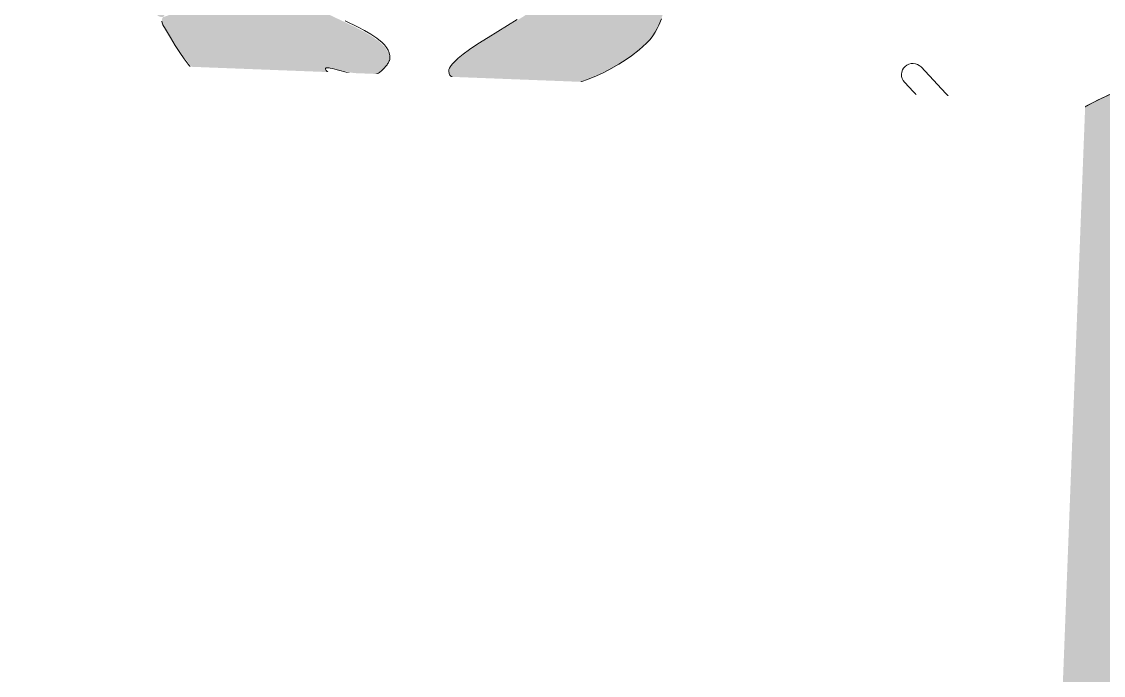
# Model space of a CAD drawing. Header units: millimetres. Extents: x 77031 to 80127, y -3300 to -507.
# Drawn here: x 79166 to 79743, y -1554 to -1205 of the extents above; entities that cross this region are included whole.
import ezdxf

# ---------------------------------------------------------------- set-up
doc = ezdxf.new("R2010")
doc.units = ezdxf.units.MM
doc.header["$MEASUREMENT"] = 0
for name, color, linetype, lineweight in [('FURN-FREE', 1, 'Continuous', 0), ('PRES-FILL', 7, 'Continuous', 0), ('PRES-PEOP', 42, 'Continuous', 0)]:
    doc.layers.add(name, color=color, linetype=linetype, lineweight=lineweight)

# ---------------------------------------------------------------- blocks, each defined once
blk = doc.blocks.new('ANT_3')
at = {"color": 0, "linetype": 'ByBlock', "lineweight": -2}
for p, q in [((-190.0079999999971, -176.971000000005), (-240.1240000000014, -227.2659999999887)), ((-180.8860000000013, -184.8450000000012), (-231.6219999999923, -235.7579999999871)), ((-240.1019999999944, -235.7509999999893), (-240.123999999995, -235.7599999999948))]:
    blk.add_line(p, q, dxfattribs=at)
for centre, radius, start, end in [((-235.8759852194637, -231.4913881488319), 6.000000000000006, 135.1867472222222, 225.1567888888889), ((-235.869163090804, -231.5142489644932), 6.000000000000012, 224.9720888888888, 315.070525)]:
    blk.add_arc(centre, radius, start, end, dxfattribs=at)
at = {"color": 0, "linetype": 'ByBlock', "lineweight": -2, "extrusion": (0, 0, -0.9999999999999998)}
blk.add_ellipse((5.602729983103927, -66.64335468206264), major_axis=(-249.9564442699204, 4.666472751250932), ratio=0.7200000000000009, start_param=4.7115489922008, end_param=6.283185307179586, dxfattribs=at)
at = {"color": 0, "linetype": 'ByBlock', "lineweight": -2, "extrusion": (0, 0, -1)}
blk.add_ellipse((6.022656809938326, -66.65119433996733), major_axis=(-253.4356479310827, 4.731426504006889), ratio=0.7101157289572861, start_param=3.141592653589793, end_param=4.71322896856858, dxfattribs=at)
blk = doc.blocks.new('*U14')
h = blk.add_hatch(color=7)
edge = h.paths.add_edge_path()
edge.add_arc((-189.5230698579689, 3.894953851112177), 436.8134136936625, 323.9445916666667, 358.8295111111111)
edge.add_line((247.1991972945689, -5.028036447504974), (248.1122242495767, -5.046691238017274))
edge.add_arc((-201.1721346928534, -2.019808004080232), 449.2945550665203, 359.6139972222223, 394.4989166666667)
edge.add_ellipse((178.4381762329576, 231.5083815634346), major_axis=(-9.330090363337064, 20.94804797271573), ratio=0.9239178866150757, start_angle=1.272221872585407e-14, end_angle=89.06783611111112)
edge.add_line((158.93467380316, 223.23008066803), (158.9509580197919, 223.2407149623891))
edge.add_arc((-738.9849474954826, -123.8838094883718), 962.6963830246395, 18.352088268259195, 21.135530555555476, ccw=False)
edge.add_line((174.7483423471567, 179.2264030120659), (174.8475005683285, 179.2592964940341))
edge.add_line((174.8475005683285, 179.2592964940341), (174.7632560480852, 179.1814415873653))
edge.add_arc((-738.9849474954826, -123.8838094883718), 962.6963830246395, 12.01740000000001, 18.349268978559394, ccw=False)
edge.add_line((202.6133815909998, 76.55798393367763), (202.6133855943481, 76.55796512745133))
edge.add_ellipse((185.3627297544008, 78.62026789308015), major_axis=(-11.42001704835106, 18.85645010637373), ratio=0.7101413615132938, start_angle=130.3415222222222, end_angle=240.9620472222222, ccw=False)
edge.add_line((182.5489720905607, 60.23238496080103), (182.7609163116576, 60.28017894514073))
edge.add_ellipse((-70.28633080802683, 3.221263885979852), major_axis=(259.9547020407176, -4.853131661300894), ratio=0.9615384615384598, start_angle=14.30533888888888, end_angle=36.56680948074337)
edge.add_line((141.279692255368, 148.2373896328079), (141.2795005683292, 148.2372964940357))
edge.add_line((141.2795005683292, 148.2372964940357), (141.2796552746877, 148.2374394665355))
edge.add_ellipse((-70.28633080802683, 3.221263885979852), major_axis=(259.9547020407176, -4.853131661300894), ratio=0.9615384615384598, start_angle=36.56682350138795, end_angle=90)
edge.add_line((-65.61985805675795, 253.1777081559005), (-65.619381362485, 253.1770107808366))
edge.add_ellipse((-70.28585411373933, 3.220566510930894), major_axis=(-4.666472751250974, -249.9564442699204), ratio=0.7200000000000008, start_angle=180, end_angle=270.0477989558357)
edge.add_line((-250.2583243620651, 6.371899793580134), (-250.2582958129518, 6.373381804276296))
edge.add_line((-250.2582958129351, 6.373381804269684), (-250.25835027844, 6.370465271514604))
edge.add_line((-250.2583502784466, 6.37046527152294), (-250.2583243620631, 6.371899793579871))
edge.add_ellipse((-70.29369377164403, 2.800639684096495), major_axis=(-4.731426504006929, -253.4356479310827), ratio=0.710115728957286, start_angle=269.9522072734702, end_angle=360)
edge.add_line((-75.02512027564808, -250.6350082469935), (-75.02560038452793, -250.6345009173294))
edge.add_ellipse((-70.3591276332736, -0.6780566474087664), major_axis=(259.9547020407176, -4.853131661300894), ratio=0.9615384615384598, start_angle=270, end_angle=346.0807666666667)
edge.add_line((180.8396707460925, -65.51667338453626), (182.3148174292146, -65.89743086454087))
edge.add_ellipse((185.5519017692131, -84.89032965885531), major_axis=(-12.11588146826803, -18.41705503726557), ratio=0.7751110379519798, start_angle=119.0379527777778, end_angle=230.2780611111111, ccw=False)
edge.add_line((203.9136546580557, -84.16156648721949), (203.9136485167401, -84.16158838125898))
edge.add_arc((-731.623036994366, 178.2582157786596), 971.6445047199425, 335.21311689757607, 344.3310916666667, ccw=False)
edge.add_line((150.5072419831995, -229.098157024541), (150.5065005683282, -229.1007035059724))
edge.add_line((150.5065005683282, -229.1007035059724), (150.5061343833804, -229.1005555235784))
edge.add_line((150.5061343833804, -229.1005555235784), (150.5055005683244, -229.0987035059663))
edge.add_line((150.5055005683244, -229.0987035059663), (150.5383184758102, -228.9914209544966))
edge.add_ellipse((169.6711985432776, -238.0897897518828), major_axis=(19.0190367966044, -9.336634261293678), ratio=0.7660621444968634, start_angle=180.9321638888889, end_angle=270)
edge.add_line((162.5187564786756, -252.6595538665454), (163.6179454810626, -253.1991566765671))
at = {"color": 0}
blk.add_rational_spline([(163.6179454810626, -253.1991566765728), (244.3956380618474, -142.2440036543073), (247.1991972945689, -5.028036447502245), (247.6557107720728, -5.037363842761124), (248.1122242495767, -5.046691238017274), (249.0632559276419, 136.1162228151945), (169.1080861778319, 252.4564290876929), (150.0661567962525, 243.9753090432876), (158.9346738031454, 223.2300806680271), (158.9428159114759, 223.2353978152096), (158.9509580197919, 223.2407149623891), (167.3843117159267, 201.4254568799493), (174.7483423471567, 179.2264030120639), (174.7979214577499, 179.2428497530505), (174.8475005683285, 179.2592964940341), (174.8053783081996, 179.2203690406993), (174.7632560480852, 179.1814415873653), (191.5264878288435, 128.6399398121935), (202.6133815909998, 76.55798393368082), (202.6133835926885, 76.55797453056425), (202.6133855943481, 76.55796512745133), (207.6479790385201, 47.05271919769257), (182.5489720905462, 60.23238496079853), (182.6549442011165, 60.25628195297145), (182.7609163116576, 60.28017894514073), (171.0129643532564, 108.1699772470051), (141.279692255368, 148.2373896328065), (141.2795964118413, 148.2373430634216), (141.2795005683292, 148.2372964940357), (141.2795779215085, 148.2373679802856), (141.2796552746877, 148.2374394665355), (65.21804999950109, 250.7350764623723), (-65.6198580567725, 253.1777081559001), (-65.6196197096142, 253.1773594683684), (-65.619381362485, 253.1770107808366), (-245.7382225845358, 256.5396752922823), (-250.2583243620466, 6.371899793580042), (-250.2583100890479, 6.3726407989584), (-250.2582958129351, 6.373381804276505), (-250.2583230456949, 6.371923537892371), (-250.25835027844, 6.370465271514604), (-250.2583373217058, 6.371182532578359), (-250.2583243620466, 6.371899793580042), (-255.1439419148519, -247.2723441011517), (-75.02512027564808, -250.635008246986), (-75.02536033008073, -250.6347545821616), (-75.02560038452793, -250.6345009173294), (128.3684962364641, -254.4316945140763), (180.8396707460925, -65.51667338452694), (181.5772440876608, -65.7070521245389), (182.3148174292146, -65.89743086454087), (209.2685806552181, -53.96520079176298), (203.9136546580557, -84.16156648721972), (203.9136515873979, -84.16157743423923), (203.9136485167401, -84.16158838125898), (182.9888989877945, -158.7591245014287), (150.507241983214, -229.0981570245408), (150.5068712757784, -229.0994302652562), (150.5065005683282, -229.1007035059724), (150.5063174758543, -229.1006295147758), (150.5061343833804, -229.1005555235784), (150.5058174758451, -229.0996295147729), (150.5055005683244, -229.0987035059663), (150.5219095220673, -229.0450622302319), (150.5383184758102, -228.9914209544966), (143.8066565910849, -243.4735979856264), (162.5187564786902, -252.659553866554), (163.0683509798691, -252.9293552715565), (163.6179454810626, -253.1991566765728)], [1, 0.954018458761833, 1, 1, 1, 0.954018458761833, 1, 0.7128353987122346, 1, 1, 1, 0.9997050096312174, 1, 1, 1, 1, 1, 0.9984737766805626, 1, 1, 1, 0.5691322564512941, 1, 1, 1, 0.9811892478442809, 1, 1, 1, 1, 1, 0.8932412642455915, 1, 1, 1, 0.7068117680607829, 1, 0.9999999999957255, 1, 1, 1, 0.999999999995883, 1, 0.7068118065158087, 1, 1, 1, 0.7875766260787885, 1, 1, 1, 0.5646781698281227, 1, 1, 1, 0.9968360298930732, 1, 1, 1, 1, 1, 1, 1, 1, 1, 0.7128353987122346, 1, 1, 1], degree=2, knots=[0, 0, 0, 0.03448275862068965, 0.03448275862068965, 0.06896551724137931, 0.06896551724137931, 0.1034482758620689, 0.1034482758620689, 0.1379310344827586, 0.1379310344827586, 0.1724137931034482, 0.1724137931034482, 0.2068965517241378, 0.2068965517241378, 0.2241379310344826, 0.2241379310344826, 0.2413793103448275, 0.2413793103448275, 0.2758620689655172, 0.2758620689655172, 0.3103448275862069, 0.3103448275862069, 0.3448275862068964, 0.3448275862068964, 0.3793103448275861, 0.3793103448275861, 0.4137931034482755, 0.4137931034482755, 0.4310344827586206, 0.4310344827586206, 0.4482758620689654, 0.4482758620689654, 0.4827586206896549, 0.4827586206896549, 0.5172413793103448, 0.5172413793103448, 0.5517241379310345, 0.5517241379310345, 0.5862068965517239, 0.5862068965517239, 0.6206896551724138, 0.6206896551724138, 0.6551724137931033, 0.6551724137931033, 0.6896551724137929, 0.6896551724137929, 0.7241379310344825, 0.7241379310344825, 0.7586206896551724, 0.7586206896551724, 0.7931034482758622, 0.7931034482758622, 0.8275862068965517, 0.8275862068965517, 0.8620689655172412, 0.8620689655172412, 0.8965517241379309, 0.8965517241379309, 0.9051724137931034, 0.9051724137931034, 0.9137931034482757, 0.9137931034482757, 0.9224137931034483, 0.9224137931034483, 0.9310344827586206, 0.9310344827586206, 0.9655172413793103, 0.9655172413793103, 1, 1, 1], dxfattribs=at)
at = {"color": 0, "linetype": 'Continuous', "lineweight": 0, "rotation": 270}
blk.add_blockref('ANT_3', (-3.642499431676697, 8.823296494034594), dxfattribs=at)
blk = doc.blocks.new('SERIES 7_3')
at = {"color": 0, "linetype": 'Continuous', "lineweight": 0, "rotation": 89.99999999999997}
blk.add_blockref('*U14', (-5.046691238017047, -248.1122242496058), dxfattribs=at)
blk = doc.blocks.new('*U29')
at = {"layer": 'PRES-FILL', "linetype": 'ByBlock', "lineweight": -2, "extrusion": (0, 0, -1)}
h = blk.add_hatch(color=0, dxfattribs=at)
edge = h.paths.add_edge_path(flags=16)
edge.add_spline(control_points=[(87.07831214767793, -291.0744552105753), (88.89239608468051, -288.4548494400879), (89.38684500837553, -283.2889002702723), (89.49025166836509, -277.4036297992789)], knot_values=[0, 0, 0, 0, 1, 1, 1, 1], degree=3, periodic=0)
edge.add_spline(control_points=[(89.49025166836509, -277.4036297992789), (94.07544578356465, -264.2978469137524), (102.2647964179341, -248.1244687475482), (94.97166972404375, -247.5728208029177), (87.95137615261046, -247.0418098000227), (89.72454525634384, -264.0690811901659), (89.49025166836509, -277.4036297992789)], knot_values=[0, 0, 0, 0, 0.5095306753181346, 0.5095306753181346, 0.5095306753181346, 1, 1, 1, 1], degree=3, periodic=0)
edge.add_spline(control_points=[(89.49025166836509, -277.4036297992789), (87.52906642854941, -283.0092524418142), (86.22724547801045, -288.0536722698598), (87.07831214767793, -291.0744552105753)], knot_values=[0, 0, 0, 0, 1, 1, 1, 1], degree=3, periodic=0)
edge.add_spline(control_points=[(87.07831214767793, -291.0744552105753), (85.9599922293637, -292.6893514408366), (84.34017201390816, -293.3365619410106), (82.00130538466328, -292.5880610099557), (63.59383381524094, -286.6971694839449), (44.85866232329863, -280.6748171648796), (26.44999149457726, -274.1039725799928), (3.977330236448324, -266.0825154139457), (-18.35495155215176, -258.1142490278435), (-40.76494914465002, -249.809805402183), (-62.09082103252877, -241.907104827158), (-84.02545566087065, -234.3002088238209), (-102.0363383753793, -220.28688754615), (-117.448824006904, -208.2952424799005), (-129.9151441368813, -193.2241611071368), (-142.6432244094176, -178.5923170648239), (-163.0005941388154, -155.1900558743801), (-182.8546414146404, -131.3060623629208), (-203.2343677893878, -107.9247166533823), (-213.1979345754662, -96.49367016922042), (-224.2374659781999, -86.03110257819208), (-234.3364193446905, -74.70105654420331), (-246.7178919629805, -60.8102453242609), (-254.7748833752048, -44.37492258177372), (-259.7027346674222, -25.00474835188652), (-268.8092894337969, 10.790883861162), (-269.3557246566706, 46.90065336135012), (-252.6851600430164, 77.86553913385433), (-241.2536237630775, 99.09914599225885), (-227.3397290833236, 117.7993371364209), (-211.9662182720858, 135.6688070436066), (-198.2174307193054, 151.6497725143781), (-184.446872889821, 167.5986870604975), (-170.5998475073648, 183.4938566907585), (-153.8705150601745, 202.6976618187982), (-137.0851828110535, 221.9010084819747), (-119.8497930294543, 240.5959913312545), (-106.8232585273363, 254.7256885524912), (-88.38601897299668, 262.3861756959013), (-71.07116077232058, 271.4910562303485), (-49.31172820175561, 282.9330808634113), (-28.25311481853714, 292.6512301066032), (-3.265834411591641, 297.327335357113), (21.50146026009315, 301.9622726039524), (44.73838342506497, 298.5593976669406), (68.35236469293159, 290.7234910957341), (91.13489496558032, 283.1634876956814), (111.8712580557331, 273.757788462317), (130.4584782136371, 259.7759117501846), (157.4580053185855, 239.466039910214), (182.7918153615174, 217.513669257547), (207.6003872518631, 194.9019255929015), (226.2076064090652, 177.9423975816608), (243.9963418850166, 159.9594654293833), (260.346588723587, 140.744312717994), (265.3696622714488, 134.8410914237393), (270.0630620164593, 127.4894450132924), (269.828143666542, 119.5425549639112), (269.0001458406405, 91.53279035793093), (265.0361819725149, 65.12352676320734), (263.1618364924143, 37.95410509096837), (261.1843437510543, 9.28952072669199), (260.2340487209367, -19.5611151615376), (257.9202655614936, -48.2518908441707), (257.6397211215517, -51.73062547016161), (254.9934591089768, -54.59069810861547), (254.1837163049422, -58.03427320503397), (253.3515663618091, -61.57313863996387), (253.2291796872742, -65.17489315882995), (253.4760670081814, -68.77246832677338), (254.4084206014304, -82.3584723508975), (267.5626279749195, -92.20125338994694), (268.1809031531448, -106.6588880038689), (268.981759190312, -125.38596030396), (262.4752963331921, -142.6908594273409), (255.5529541847354, -157.7631315541803), (248.2408484707121, -173.6840503381827), (230.6169023986149, -188.9544215020142), (215.0945164613877, -195.9084356161911), (194.6235048089511, -205.079429336969), (227.5421476998163, -119.8030906882923), (210.4050449188071, -122.7259414140281), (200.648964470085, -124.3899080240299), (194.8665631468029, -152.8433226549823), (181.9270150395314, -153.2528445356365), (179.847843233576, -153.3186479424257), (175.6591534204708, -153.3011556875572), (175.591642320047, -151.0476115536221), (174.6981617055499, -121.2229162775184), (175.9042505497418, -84.15658467014146), (191.9475750214042, -63.78702212475037), (196.1806730425742, -58.41242815857549), (202.3631110609931, -54.47162794198812), (209.6942834992224, -51.72211669212265)], knot_values=[0, 0, 0, 0, 0.004098381531734696, 0.004098381531734696, 0.004098381531734696, 0.03635368013720219, 0.03635368013720219, 0.03635368013720219, 0.07572982011414187, 0.07572982011414187, 0.07572982011414187, 0.1132010653974124, 0.1132010653974124, 0.1132010653974124, 0.14526640270913, 0.14526640270913, 0.14526640270913, 0.1965519000639748, 0.1965519000639748, 0.1965519000639748, 0.2216251747810174, 0.2216251747810174, 0.2216251747810174, 0.25236539637566, 0.25236539637566, 0.25236539637566, 0.3091726121130702, 0.3091726121130702, 0.3091726121130702, 0.3481271264153437, 0.3481271264153437, 0.3481271264153437, 0.3829647993414165, 0.3829647993414165, 0.3829647993414165, 0.4250540564899624, 0.4250540564899624, 0.4250540564899624, 0.4568651827461615, 0.4568651827461615, 0.4568651827461615, 0.4968419500255261, 0.4968419500255261, 0.4968419500255261, 0.5364667654958765, 0.5364667654958765, 0.5364667654958765, 0.5746963866582342, 0.5746963866582342, 0.5746963866582342, 0.630228181300859, 0.630228181300859, 0.630228181300859, 0.6718787961638446, 0.6718787961638446, 0.6718787961638446, 0.6846745725113127, 0.6846745725113127, 0.6846745725113127, 0.7297748169105458, 0.7297748169105458, 0.7297748169105458, 0.7773569765908894, 0.7773569765908894, 0.7773569765908894, 0.78312627708974, 0.78312627708974, 0.78312627708974, 0.7890552252170661, 0.7890552252170661, 0.7890552252170661, 0.8114455046014806, 0.8114455046014806, 0.8114455046014806, 0.8404477855449914, 0.8404477855449914, 0.8404477855449914, 0.8710830444871903, 0.8710830444871903, 0.8710830444871903, 0.9114849997865957, 0.9114849997865957, 0.9114849997865957, 0.9344856628054873, 0.9344856628054873, 0.9344856628054873, 0.9381814897131244, 0.9381814897131244, 0.9381814897131244, 0.9870941822375215, 0.9870941822375215, 0.9870941822375215, 1, 1, 1, 1], degree=3, periodic=0)
edge.add_line((209.6942834992224, -51.72211669212265), (193.955431392118, -0.0241649686722667))
edge.add_spline(control_points=[(193.955431392118, -0.0241649686722667), (187.0334699935411, 22.71264097995299), (179.5682325627786, 45.27655141682772), (171.5461613383668, 67.66414764719957), (163.0286974002956, 91.43426115250622), (139.5974247023114, 107.5570674202099), (118.7270846086176, 121.8980210750306), (107.4085535302511, 129.6754951798575), (96.13803730567452, 136.5337036815545), (80.50538087005407, 136.8893178527505), (68.37265735134861, 137.1653149897174), (58.48686090826959, 133.788806689874), (50.14550819517171, 127.2132180820699)], knot_values=[0, 0, 0, 0, 0.3242048070790112, 0.3242048070790112, 0.3242048070790112, 0.6684304659642469, 0.6684304659642469, 0.6684304659642469, 0.8551130404015013, 0.8551130404015013, 0.8551130404015013, 1, 1, 1, 1], degree=3, periodic=0)
edge.add_line((50.14550819517171, 127.2132180820699), (43.44551937063807, 121.9315363570786))
edge.add_spline(control_points=[(43.44551937063807, 121.9315363570786), (52.97537610727159, 111.9743174005635), (61.70828375140991, 101.2227619635159), (66.2196739088613, 86.38209284511686), (72.00109886937571, 67.36351722245308), (70.56204819517734, 51.92159684379294), (65.78859446714341, 32.36011425749166), (60.91834914836363, 12.40198238467565), (52.41068678938609, -3.899051624990534), (40.46282677567797, -16.59624482721847), (29.76929379776266, -27.96044344348047), (15.70692158864404, -35.86571801295941), (-4.085994196801039, -37.78828460553632), (-21.39602580967767, -39.46967853732349), (-32.80868237360119, -32.61645050876541), (-46.0311576361928, -27.68787525540392), (-56.11757800572377, -23.92824017642852), (-63.95629683329753, -4.318340353151143), (-73.36998533716542, -9.364488506835187), (-78.17783261310979, -11.94170461557951), (-80.01234252598806, -18.3945593916651), (-82.95708621913946, -23.17112827466917), (-90.37560748164833, -35.20446003901452), (-104.8919222977493, -43.48754374749842), (-103.9488796295409, -59.94721314539493), (-102.6316696438007, -82.93752061139821), (-81.87161202239804, -92.77921701141167), (-71.79374211273534, -109.589686243191), (-62.7509441045695, -124.6735957450219), (-56.88481326242618, -143.0784906290646), (-45.7438668603354, -155.8284881344516), (-27.61782189122459, -176.5724195560542), (8.65840409615339, -176.6467294013128), (33.86351756972726, -189.2710082729027), (57.29500610366085, -201.0069461387684), (80.00715993151971, -218.5647198101797), (102.9092625649355, -230.2106602261701), (126.4267073182637, -242.1695080541322), (170.3451343521301, -203.4649171256387), (183.9370973615951, -215.0859390001424), (185.4372476237404, -216.3685557200151), (186.1864357418453, -221.3471233283854), (185.6590915353445, -224.0190201072328), (183.9894642690488, -232.4785265553073), (161.5987339165004, -243.6861511579336), (165.3047475051208, -244.3993410344556), (170.2820739891904, -245.3571839500655), (189.8162513641728, -233.9521160573568), (202.0941385273254, -232.4393783164996), (206.9790718614167, -231.83751393071), (219.1576623974543, -228.4554485970584), (217.4211306994839, -233.8441241849869), (214.2524660100025, -243.6768880085438), (208.3265807279313, -250.7895085956625), (201.6973211800068, -257.1143157225524), (184.837018313694, -273.2002998294192), (168.616999719794, -289.941646781539), (141.3669247969447, -295.3527005506985), (121.8067194644464, -299.2367751116544), (104.2733657352655, -296.6543974041706), (90.11643816897413, -293.8974959615152), (88.45242821296415, -293.5734488526068), (87.50048847749713, -292.572931299932), (87.07831214767793, -291.0744552105753)], knot_values=[0, 0, 0, 0, 0.0445675321191511, 0.0445675321191511, 0.0445675321191511, 0.1016815997639398, 0.1016815997639398, 0.1016815997639398, 0.1599537725823565, 0.1599537725823565, 0.1599537725823565, 0.2121083342373425, 0.2121083342373425, 0.2121083342373425, 0.2577204674264914, 0.2577204674264914, 0.2577204674264914, 0.2925144935189276, 0.2925144935189276, 0.2925144935189276, 0.3102848248294786, 0.3102848248294786, 0.3102848248294786, 0.3550525854241348, 0.3550525854241348, 0.3550525854241348, 0.4175826737119677, 0.4175826737119677, 0.4175826737119677, 0.4736904586800346, 0.4736904586800346, 0.4736904586800346, 0.5649764407445235, 0.5649764407445235, 0.5649764407445235, 0.6498388415546573, 0.6498388415546573, 0.6498388415546573, 0.7369813565731338, 0.7369813565731338, 0.7369813565731338, 0.746599309966639, 0.746599309966639, 0.746599309966639, 0.7770507628045908, 0.7770507628045908, 0.7770507628045908, 0.817948298408715, 0.817948298408715, 0.817948298408715, 0.8342199689575515, 0.8342199689575515, 0.8342199689575515, 0.8639110295738617, 0.8639110295738617, 0.8639110295738617, 0.9394247835290591, 0.9394247835290591, 0.9394247835290591, 0.9936288375354178, 0.9936288375354178, 0.9936288375354178, 1, 1, 1, 1], degree=3, periodic=0)
at = {"layer": 'PRES-PEOP', "color": 0, "linetype": 'ByBlock', "lineweight": -2, "extrusion": (0, 0, -1), "flags": 128}
for points in [[(213.1544849982165, -150.2181931265804), (210.0135855484914, -168.0627799309077), (208.9828477239425, -174.5024995274071), (208.2849861545765, -179.7772204200664), (207.8920975768851, -184.0068743098673), (207.756245596509, -187.3387569597689), (207.8241810082982, -189.9221876527008), (208.045146252116, -191.8954323385697), (208.3745484835454, -193.3799189539932), (208.7752466071688, -194.4786320466592), (209.2175299227019, -195.276767820651), (209.6784404648279, -195.8434914413592), (210.6604740917319, -196.5227073410642), (211.5517639727041, -196.7563405117398), (212.3118993295502, -196.7681871449968), (213.606338407546, -196.5110178212926), (215.0945164613877, -195.9084356161911), (218.1124680530338, -194.3473205116898), (220.9391570097578, -192.7466503289688), (226.1935090299739, -189.4134038328557), (230.6946177602804, -186.1730731017524), (234.5193165485616, -183.1163469262829), (237.7520735826038, -180.2898777998853), (240.4756469935091, -177.7123297939615), (242.7663104933017, -175.3849989833689), (246.5368848455983, -171.1706637941534), (249.1394357131066, -167.9092774780729), (250.9497106802664, -165.4164672886327), (253.4152188671069, -161.6168260023551), (255.5529541847354, -157.7631315541803), (258.2642637491081, -152.125904606728), (260.4725329399371, -146.991663789835), (262.2456466446311, -142.3532838342435), (263.652876319662, -138.1886643913022), (264.7587471018269, -134.4672446033364), (265.6202716949629, -131.1543101806674), (266.8641265107726, -125.235818464811), (267.5544449356748, -120.7016417150735), (267.9232810713584, -117.2505557307741), (268.2185621057142, -111.9975722867603), (268.1809031531448, -106.6588880038689), (267.9306281997342, -103.9731229401077), (267.4598670843843, -101.5492990342391), (266.8383030710174, -99.3498671954585), (266.1196876156682, -97.34391208424495), (265.3450841330778, -95.505915189402), (263.6890029354181, -92.14943566999136)], [(88.31388097525632, -293.0418331150431), (89.11765267394367, -293.5723303560735), (90.11643816897413, -293.8974959615152), (92.7460827203322, -294.4196169175848), (97.97717238971381, -295.4272416016684), (102.8411583238631, -296.2719785942318), (107.287541416692, -296.9261079477292), (111.3043548518617, -297.3953714646414), (114.9026176450716, -297.7015778538698), (118.1062954332592, -297.87251925694), (123.8144635983917, -297.9106039646722), (128.1611801523031, -297.6834306691017), (131.4472534560628, -297.3480795926371), (136.4019344328917, -296.5482727131821), (138.8845736176299, -296.0027437039462), (141.3669247969447, -295.3527005506985), (146.1350837655482, -293.8794860413327), (150.4302975349638, -292.3387418909697), (154.3128393136358, -290.7625709075801), (157.8338183232263, -289.1761872207062), (164.150704757245, -285.9407439589413), (169.4039768715957, -282.8582190958332), (173.8167326164694, -279.9917185730446), (181.1918626696643, -274.6541356940725), (186.490509160998, -270.4340874863046), (194.1785114594095, -263.8578336046921), (201.6973211800068, -257.1143157225524), (204.2489999787358, -254.7317430385083), (206.4786596168196, -252.5007724171664), (208.3829294851821, -250.4442796536678), (209.9837201164482, -248.5699840660527), (211.3144056072197, -246.8760483868027), (212.4118256533548, -245.3548385033573), (213.311894251121, -243.9954299836172), (214.0474006300137, -242.7852616982491), (215.2024669457023, -240.6235946703819), (215.9452392491803, -238.9679534937168), (216.4254271537066, -237.7081399556628), (217.0110336816942, -235.7912497537764), (217.4211306994839, -233.8441241849869), (217.4614139463083, -233.4035744262728), (217.4364529531522, -233.0192659749518), (217.3551339947298, -232.6851863916818), (217.2253799267637, -232.3959220556717), (217.0542465061881, -232.1466006189876), (216.8480094448896, -231.9328388794675), (216.6122430698888, -231.7506955682038), (216.3518913815715, -231.596628594154), (216.0713322277588, -231.4674563309309), (215.4542709804082, -231.270093009698), (214.7962086984553, -231.1436781127413), (214.1178812033177, -231.0718639848055), (213.4350247291586, -231.0416150175515), (212.7594014337446, -231.0425740896462), (211.418752166348, -231.1103529467073), (210.1894586404815, -231.2273983350533), (207.9843381760729, -231.5210555510494), (206.348634851136, -231.7798890931736), (205.1674276997946, -231.975773072787), (204.3220766413942, -232.1152596614847), (203.1415864930896, -232.2999428492403), (202.5992635960065, -232.3764269008607), (202.0941385273254, -232.4393783164996), (199.6956188769909, -232.8296895779858), (197.3114185545564, -233.4020671336257), (194.9830425732071, -234.0914020335622), (192.7396941791376, -234.8482179617422), (188.4443062253849, -236.479690881104), (184.6746901468869, -238.0414408351498), (181.4384160876507, -239.4325750051576), (178.7016009472063, -240.616298008681), (176.4112843342373, -241.5913178955379), (174.5084358538588, -242.3744608192865), (172.9351440265018, -242.9903762769318), (171.6382587917979, -243.4656725904424), (170.5709280074079, -243.8257757668907), (168.8707617874679, -244.3127734482914), (167.7497896173663, -244.542822557989), (167.0036810205784, -244.6305636266043), (166.0484400118876, -244.6127896255857), (165.3047475051208, -244.3993410344556), (165.0793539982187, -244.2259291176815), (164.998405056489, -244.0156534816488), (165.0412655377586, -243.7735183723562), (165.1896336147838, -243.5040210066436), (165.4273006892836, -243.2111993143917), (165.7399348434119, -242.8986752882629), (166.1148855842985, -242.5696943420335), (166.5410078475397, -242.2271610419266), (167.5256494550558, -241.4995459238708), (168.6147549443485, -240.7447832870457), (169.7569537193194, -239.9773998951423), (170.913870674558, -239.2087505483942), (173.2422813813682, -237.6497992297227), (175.3698011554661, -236.1728231154775), (177.2331094742622, -234.8050135932863), (178.8197415419345, -233.5577646586244), (180.1443346062224, -232.4327496400947), (181.2343411389738, -231.4258820895775), (182.12170374782, -230.5298735096876), (182.8382326887222, -229.7358634453121), (183.9345835159838, -228.3276369476662), (184.60517153611, -227.2591140209042), (185.0115525391448, -226.4526072805311), (185.4490904360282, -225.2373757804889), (185.5840164308102, -224.6283464854569), (185.6590915353445, -224.0190201072328), (185.6903369634965, -223.4482105662391), (185.7033865502162, -222.8862586891337), (185.7012435472352, -222.3408452664808), (185.6594011706038, -221.2857226872584), (185.5819212951392, -220.3473585662359), (185.4825038277995, -219.5311689687951), (185.3710793109276, -218.8317683847708), (185.2547258739287, -218.238486686656), (185.1383790674081, -217.7386277841797), (185.0253781944339, -217.3193153622196), (184.9178844521011, -216.9684689295536), (184.7103019023198, -216.3961691005825), (184.5382550392605, -216.0066662093159), (184.3999617625523, -215.7396330751435), (184.1775593058846, -215.3835347199056), (183.9370973615951, -215.0859390001424), (182.6606396095085, -213.9775879256485), (181.2520633521126, -213.1867183778668), (179.7346883895952, -212.6691475958796), (178.129142979029, -212.3857131428158), (176.4536397574338, -212.3017529403078), (174.7242247859685, -212.3866365324939), (171.0990831341187, -212.9711350075522), (167.40507442526, -213.9570956435782), (163.7158816602387, -215.2005775188009), (160.0862663195367, -216.592612412067), (152.9235502221927, -219.6188903943548)]]:
    blk.add_lwpolyline(points, dxfattribs=at)
blk = doc.blocks.new('ANT_13')
at = {"color": 0, "linetype": 'ByBlock', "lineweight": -2}
for p, q in [((-190.0079999999971, -176.971000000005), (-240.1240000000014, -227.2659999999887)), ((-180.8860000000013, -184.8450000000012), (-231.6219999999923, -235.7579999999871)), ((-240.1019999999944, -235.7509999999893), (-240.123999999995, -235.7599999999948))]:
    blk.add_line(p, q, dxfattribs=at)
for centre, radius, start, end in [((-235.8759852194637, -231.4913881488319), 6.000000000000006, 135.1867472222222, 225.1567888888889), ((-235.869163090804, -231.5142489644932), 6.000000000000012, 224.9720888888888, 315.070525)]:
    blk.add_arc(centre, radius, start, end, dxfattribs=at)
at = {"color": 0, "linetype": 'ByBlock', "lineweight": -2, "extrusion": (0, 0, -0.9999999999999998)}
blk.add_ellipse((5.602729983103927, -66.64335468206264), major_axis=(-249.9564442699204, 4.666472751250932), ratio=0.7200000000000009, start_param=4.7115489922008, end_param=6.283185307179586, dxfattribs=at)
at = {"color": 0, "linetype": 'ByBlock', "lineweight": -2, "extrusion": (0, 0, -1)}
blk.add_ellipse((6.022656809938326, -66.65119433996733), major_axis=(-253.4356479310827, 4.731426504006889), ratio=0.7101157289572861, start_param=3.141592653589793, end_param=4.71322896856858, dxfattribs=at)
blk = doc.blocks.new('*U48')
h = blk.add_hatch(color=7)
edge = h.paths.add_edge_path()
edge.add_arc((-189.5230698579689, 3.894953851112177), 436.8134136936625, 323.9445916666667, 358.8295111111111)
edge.add_line((247.1991972945689, -5.028036447504974), (248.1122242495767, -5.046691238017274))
edge.add_arc((-201.1721346928534, -2.019808004080232), 449.2945550665203, 359.6139972222223, 394.4989166666667)
edge.add_ellipse((178.4381762329576, 231.5083815634346), major_axis=(-9.330090363337064, 20.94804797271573), ratio=0.9239178866150757, start_angle=1.272221872585407e-14, end_angle=89.06783611111112)
edge.add_line((158.93467380316, 223.23008066803), (158.9509580197919, 223.2407149623891))
edge.add_arc((-738.9849474954826, -123.8838094883718), 962.6963830246395, 18.352088268259195, 21.135530555555476, ccw=False)
edge.add_line((174.7483423471567, 179.2264030120659), (174.8475005683285, 179.2592964940341))
edge.add_line((174.8475005683285, 179.2592964940341), (174.7632560480852, 179.1814415873653))
edge.add_arc((-738.9849474954826, -123.8838094883718), 962.6963830246395, 12.01740000000001, 18.349268978559394, ccw=False)
edge.add_line((202.6133815909998, 76.55798393367763), (202.6133855943481, 76.55796512745133))
edge.add_ellipse((185.3627297544008, 78.62026789308015), major_axis=(-11.42001704835106, 18.85645010637373), ratio=0.7101413615132938, start_angle=130.3415222222222, end_angle=240.9620472222222, ccw=False)
edge.add_line((182.5489720905607, 60.23238496080103), (182.7609163116576, 60.28017894514073))
edge.add_ellipse((-70.28633080802683, 3.221263885979852), major_axis=(259.9547020407176, -4.853131661300894), ratio=0.9615384615384598, start_angle=14.30533888888888, end_angle=36.56680948074337)
edge.add_line((141.279692255368, 148.2373896328079), (141.2795005683292, 148.2372964940357))
edge.add_line((141.2795005683292, 148.2372964940357), (141.2796552746877, 148.2374394665355))
edge.add_ellipse((-70.28633080802683, 3.221263885979852), major_axis=(259.9547020407176, -4.853131661300894), ratio=0.9615384615384598, start_angle=36.56682350138795, end_angle=90)
edge.add_line((-65.61985805675795, 253.1777081559005), (-65.619381362485, 253.1770107808366))
edge.add_ellipse((-70.28585411373933, 3.220566510930894), major_axis=(-4.666472751250974, -249.9564442699204), ratio=0.7200000000000008, start_angle=180, end_angle=270.0477989558357)
edge.add_line((-250.2583243620651, 6.371899793580134), (-250.2582958129518, 6.373381804276296))
edge.add_line((-250.2582958129351, 6.373381804269684), (-250.25835027844, 6.370465271514604))
edge.add_line((-250.2583502784466, 6.37046527152294), (-250.2583243620631, 6.371899793579871))
edge.add_ellipse((-70.29369377164403, 2.800639684096495), major_axis=(-4.731426504006929, -253.4356479310827), ratio=0.710115728957286, start_angle=269.9522072734702, end_angle=360)
edge.add_line((-75.02512027564808, -250.6350082469935), (-75.02560038452793, -250.6345009173294))
edge.add_ellipse((-70.3591276332736, -0.6780566474087664), major_axis=(259.9547020407176, -4.853131661300894), ratio=0.9615384615384598, start_angle=270, end_angle=346.0807666666667)
edge.add_line((180.8396707460925, -65.51667338453626), (182.3148174292146, -65.89743086454087))
edge.add_ellipse((185.5519017692131, -84.89032965885531), major_axis=(-12.11588146826803, -18.41705503726557), ratio=0.7751110379519798, start_angle=119.0379527777778, end_angle=230.2780611111111, ccw=False)
edge.add_line((203.9136546580557, -84.16156648721949), (203.9136485167401, -84.16158838125898))
edge.add_arc((-731.623036994366, 178.2582157786596), 971.6445047199425, 335.21311689757607, 344.3310916666667, ccw=False)
edge.add_line((150.5072419831995, -229.098157024541), (150.5065005683282, -229.1007035059724))
edge.add_line((150.5065005683282, -229.1007035059724), (150.5061343833804, -229.1005555235784))
edge.add_line((150.5061343833804, -229.1005555235784), (150.5055005683244, -229.0987035059663))
edge.add_line((150.5055005683244, -229.0987035059663), (150.5383184758102, -228.9914209544966))
edge.add_ellipse((169.6711985432776, -238.0897897518828), major_axis=(19.0190367966044, -9.336634261293678), ratio=0.7660621444968634, start_angle=180.9321638888889, end_angle=270)
edge.add_line((162.5187564786756, -252.6595538665454), (163.6179454810626, -253.1991566765671))
at = {"color": 0}
blk.add_rational_spline([(163.6179454810626, -253.1991566765728), (244.3956380618474, -142.2440036543073), (247.1991972945689, -5.028036447502245), (247.6557107720728, -5.037363842761124), (248.1122242495767, -5.046691238017274), (249.0632559276419, 136.1162228151945), (169.1080861778319, 252.4564290876929), (150.0661567962525, 243.9753090432876), (158.9346738031454, 223.2300806680271), (158.9428159114759, 223.2353978152096), (158.9509580197919, 223.2407149623891), (167.3843117159267, 201.4254568799493), (174.7483423471567, 179.2264030120639), (174.7979214577499, 179.2428497530505), (174.8475005683285, 179.2592964940341), (174.8053783081996, 179.2203690406993), (174.7632560480852, 179.1814415873653), (191.5264878288435, 128.6399398121935), (202.6133815909998, 76.55798393368082), (202.6133835926885, 76.55797453056425), (202.6133855943481, 76.55796512745133), (207.6479790385201, 47.05271919769257), (182.5489720905462, 60.23238496079853), (182.6549442011165, 60.25628195297145), (182.7609163116576, 60.28017894514073), (171.0129643532564, 108.1699772470051), (141.279692255368, 148.2373896328065), (141.2795964118413, 148.2373430634216), (141.2795005683292, 148.2372964940357), (141.2795779215085, 148.2373679802856), (141.2796552746877, 148.2374394665355), (65.21804999950109, 250.7350764623723), (-65.6198580567725, 253.1777081559001), (-65.6196197096142, 253.1773594683684), (-65.619381362485, 253.1770107808366), (-245.7382225845358, 256.5396752922823), (-250.2583243620466, 6.371899793580042), (-250.2583100890479, 6.3726407989584), (-250.2582958129351, 6.373381804276505), (-250.2583230456949, 6.371923537892371), (-250.25835027844, 6.370465271514604), (-250.2583373217058, 6.371182532578359), (-250.2583243620466, 6.371899793580042), (-255.1439419148519, -247.2723441011517), (-75.02512027564808, -250.635008246986), (-75.02536033008073, -250.6347545821616), (-75.02560038452793, -250.6345009173294), (128.3684962364641, -254.4316945140763), (180.8396707460925, -65.51667338452694), (181.5772440876608, -65.7070521245389), (182.3148174292146, -65.89743086454087), (209.2685806552181, -53.96520079176298), (203.9136546580557, -84.16156648721972), (203.9136515873979, -84.16157743423923), (203.9136485167401, -84.16158838125898), (182.9888989877945, -158.7591245014287), (150.507241983214, -229.0981570245408), (150.5068712757784, -229.0994302652562), (150.5065005683282, -229.1007035059724), (150.5063174758543, -229.1006295147758), (150.5061343833804, -229.1005555235784), (150.5058174758451, -229.0996295147729), (150.5055005683244, -229.0987035059663), (150.5219095220673, -229.0450622302319), (150.5383184758102, -228.9914209544966), (143.8066565910849, -243.4735979856264), (162.5187564786902, -252.659553866554), (163.0683509798691, -252.9293552715565), (163.6179454810626, -253.1991566765728)], [1, 0.954018458761833, 1, 1, 1, 0.954018458761833, 1, 0.7128353987122346, 1, 1, 1, 0.9997050096312174, 1, 1, 1, 1, 1, 0.9984737766805626, 1, 1, 1, 0.5691322564512941, 1, 1, 1, 0.9811892478442809, 1, 1, 1, 1, 1, 0.8932412642455915, 1, 1, 1, 0.7068117680607829, 1, 0.9999999999957255, 1, 1, 1, 0.999999999995883, 1, 0.7068118065158087, 1, 1, 1, 0.7875766260787885, 1, 1, 1, 0.5646781698281227, 1, 1, 1, 0.9968360298930732, 1, 1, 1, 1, 1, 1, 1, 1, 1, 0.7128353987122346, 1, 1, 1], degree=2, knots=[0, 0, 0, 0.03448275862068965, 0.03448275862068965, 0.06896551724137931, 0.06896551724137931, 0.1034482758620689, 0.1034482758620689, 0.1379310344827586, 0.1379310344827586, 0.1724137931034482, 0.1724137931034482, 0.2068965517241378, 0.2068965517241378, 0.2241379310344826, 0.2241379310344826, 0.2413793103448275, 0.2413793103448275, 0.2758620689655172, 0.2758620689655172, 0.3103448275862069, 0.3103448275862069, 0.3448275862068964, 0.3448275862068964, 0.3793103448275861, 0.3793103448275861, 0.4137931034482755, 0.4137931034482755, 0.4310344827586206, 0.4310344827586206, 0.4482758620689654, 0.4482758620689654, 0.4827586206896549, 0.4827586206896549, 0.5172413793103448, 0.5172413793103448, 0.5517241379310345, 0.5517241379310345, 0.5862068965517239, 0.5862068965517239, 0.6206896551724138, 0.6206896551724138, 0.6551724137931033, 0.6551724137931033, 0.6896551724137929, 0.6896551724137929, 0.7241379310344825, 0.7241379310344825, 0.7586206896551724, 0.7586206896551724, 0.7931034482758622, 0.7931034482758622, 0.8275862068965517, 0.8275862068965517, 0.8620689655172412, 0.8620689655172412, 0.8965517241379309, 0.8965517241379309, 0.9051724137931034, 0.9051724137931034, 0.9137931034482757, 0.9137931034482757, 0.9224137931034483, 0.9224137931034483, 0.9310344827586206, 0.9310344827586206, 0.9655172413793103, 0.9655172413793103, 1, 1, 1], dxfattribs=at)
at = {"color": 0, "linetype": 'Continuous', "lineweight": 0, "rotation": 270}
blk.add_blockref('ANT_13', (-3.642499431676697, 8.823296494034594), dxfattribs=at)
blk = doc.blocks.new('SERIES 7_13')
at = {"color": 0, "linetype": 'Continuous', "lineweight": 0, "rotation": 89.99999999999997}
blk.add_blockref('*U48', (-5.046691238017047, -248.1122242496058), dxfattribs=at)
blk = doc.blocks.new('*U63')
at = {"layer": 'PRES-FILL', "linetype": 'ByBlock', "lineweight": -2, "extrusion": (0, 0, -1)}
h = blk.add_hatch(color=0, dxfattribs=at)
edge = h.paths.add_edge_path(flags=16)
edge.add_spline(control_points=[(87.07831214767793, -291.0744552105753), (88.89239608468051, -288.4548494400879), (89.38684500837553, -283.2889002702723), (89.49025166836509, -277.4036297992789)], knot_values=[0, 0, 0, 0, 1, 1, 1, 1], degree=3, periodic=0)
edge.add_spline(control_points=[(89.49025166836509, -277.4036297992789), (94.07544578356465, -264.2978469137524), (102.2647964179341, -248.1244687475482), (94.97166972404375, -247.5728208029177), (87.95137615261046, -247.0418098000227), (89.72454525634384, -264.0690811901659), (89.49025166836509, -277.4036297992789)], knot_values=[0, 0, 0, 0, 0.5095306753181346, 0.5095306753181346, 0.5095306753181346, 1, 1, 1, 1], degree=3, periodic=0)
edge.add_spline(control_points=[(89.49025166836509, -277.4036297992789), (87.52906642854941, -283.0092524418142), (86.22724547801045, -288.0536722698598), (87.07831214767793, -291.0744552105753)], knot_values=[0, 0, 0, 0, 1, 1, 1, 1], degree=3, periodic=0)
edge.add_spline(control_points=[(87.07831214767793, -291.0744552105753), (85.9599922293637, -292.6893514408366), (84.34017201390816, -293.3365619410106), (82.00130538466328, -292.5880610099557), (63.59383381524094, -286.6971694839449), (44.85866232329863, -280.6748171648796), (26.44999149457726, -274.1039725799928), (3.977330236448324, -266.0825154139457), (-18.35495155215176, -258.1142490278435), (-40.76494914465002, -249.809805402183), (-62.09082103252877, -241.907104827158), (-84.02545566087065, -234.3002088238209), (-102.0363383753793, -220.28688754615), (-117.448824006904, -208.2952424799005), (-129.9151441368813, -193.2241611071368), (-142.6432244094176, -178.5923170648239), (-163.0005941388154, -155.1900558743801), (-182.8546414146404, -131.3060623629208), (-203.2343677893878, -107.9247166533823), (-213.1979345754662, -96.49367016922042), (-224.2374659781999, -86.03110257819208), (-234.3364193446905, -74.70105654420331), (-246.7178919629805, -60.8102453242609), (-254.7748833752048, -44.37492258177372), (-259.7027346674222, -25.00474835188652), (-268.8092894337969, 10.790883861162), (-269.3557246566706, 46.90065336135012), (-252.6851600430164, 77.86553913385433), (-241.2536237630775, 99.09914599225885), (-227.3397290833236, 117.7993371364209), (-211.9662182720858, 135.6688070436066), (-198.2174307193054, 151.6497725143781), (-184.446872889821, 167.5986870604975), (-170.5998475073648, 183.4938566907585), (-153.8705150601745, 202.6976618187982), (-137.0851828110535, 221.9010084819747), (-119.8497930294543, 240.5959913312545), (-106.8232585273363, 254.7256885524912), (-88.38601897299668, 262.3861756959013), (-71.07116077232058, 271.4910562303485), (-49.31172820175561, 282.9330808634113), (-28.25311481853714, 292.6512301066032), (-3.265834411591641, 297.327335357113), (21.50146026009315, 301.9622726039524), (44.73838342506497, 298.5593976669406), (68.35236469293159, 290.7234910957341), (91.13489496558032, 283.1634876956814), (111.8712580557331, 273.757788462317), (130.4584782136371, 259.7759117501846), (157.4580053185855, 239.466039910214), (182.7918153615174, 217.513669257547), (207.6003872518631, 194.9019255929015), (226.2076064090652, 177.9423975816608), (243.9963418850166, 159.9594654293833), (260.346588723587, 140.744312717994), (265.3696622714488, 134.8410914237393), (270.0630620164593, 127.4894450132924), (269.828143666542, 119.5425549639112), (269.0001458406405, 91.53279035793093), (265.0361819725149, 65.12352676320734), (263.1618364924143, 37.95410509096837), (261.1843437510543, 9.28952072669199), (260.2340487209367, -19.5611151615376), (257.9202655614936, -48.2518908441707), (257.6397211215517, -51.73062547016161), (254.9934591089768, -54.59069810861547), (254.1837163049422, -58.03427320503397), (253.3515663618091, -61.57313863996387), (253.2291796872742, -65.17489315882995), (253.4760670081814, -68.77246832677338), (254.4084206014304, -82.3584723508975), (267.5626279749195, -92.20125338994694), (268.1809031531448, -106.6588880038689), (268.981759190312, -125.38596030396), (262.4752963331921, -142.6908594273409), (255.5529541847354, -157.7631315541803), (248.2408484707121, -173.6840503381827), (230.6169023986149, -188.9544215020142), (215.0945164613877, -195.9084356161911), (194.6235048089511, -205.079429336969), (227.5421476998163, -119.8030906882923), (210.4050449188071, -122.7259414140281), (200.648964470085, -124.3899080240299), (194.8665631468029, -152.8433226549823), (181.9270150395314, -153.2528445356365), (179.847843233576, -153.3186479424257), (175.6591534204708, -153.3011556875572), (175.591642320047, -151.0476115536221), (174.6981617055499, -121.2229162775184), (175.9042505497418, -84.15658467014146), (191.9475750214042, -63.78702212475037), (196.1806730425742, -58.41242815857549), (202.3631110609931, -54.47162794198812), (209.6942834992224, -51.72211669212265)], knot_values=[0, 0, 0, 0, 0.004098381531734696, 0.004098381531734696, 0.004098381531734696, 0.03635368013720219, 0.03635368013720219, 0.03635368013720219, 0.07572982011414187, 0.07572982011414187, 0.07572982011414187, 0.1132010653974124, 0.1132010653974124, 0.1132010653974124, 0.14526640270913, 0.14526640270913, 0.14526640270913, 0.1965519000639748, 0.1965519000639748, 0.1965519000639748, 0.2216251747810174, 0.2216251747810174, 0.2216251747810174, 0.25236539637566, 0.25236539637566, 0.25236539637566, 0.3091726121130702, 0.3091726121130702, 0.3091726121130702, 0.3481271264153437, 0.3481271264153437, 0.3481271264153437, 0.3829647993414165, 0.3829647993414165, 0.3829647993414165, 0.4250540564899624, 0.4250540564899624, 0.4250540564899624, 0.4568651827461615, 0.4568651827461615, 0.4568651827461615, 0.4968419500255261, 0.4968419500255261, 0.4968419500255261, 0.5364667654958765, 0.5364667654958765, 0.5364667654958765, 0.5746963866582342, 0.5746963866582342, 0.5746963866582342, 0.630228181300859, 0.630228181300859, 0.630228181300859, 0.6718787961638446, 0.6718787961638446, 0.6718787961638446, 0.6846745725113127, 0.6846745725113127, 0.6846745725113127, 0.7297748169105458, 0.7297748169105458, 0.7297748169105458, 0.7773569765908894, 0.7773569765908894, 0.7773569765908894, 0.78312627708974, 0.78312627708974, 0.78312627708974, 0.7890552252170661, 0.7890552252170661, 0.7890552252170661, 0.8114455046014806, 0.8114455046014806, 0.8114455046014806, 0.8404477855449914, 0.8404477855449914, 0.8404477855449914, 0.8710830444871903, 0.8710830444871903, 0.8710830444871903, 0.9114849997865957, 0.9114849997865957, 0.9114849997865957, 0.9344856628054873, 0.9344856628054873, 0.9344856628054873, 0.9381814897131244, 0.9381814897131244, 0.9381814897131244, 0.9870941822375215, 0.9870941822375215, 0.9870941822375215, 1, 1, 1, 1], degree=3, periodic=0)
edge.add_line((209.6942834992224, -51.72211669212265), (193.955431392118, -0.0241649686722667))
edge.add_spline(control_points=[(193.955431392118, -0.0241649686722667), (187.0334699935411, 22.71264097995299), (179.5682325627786, 45.27655141682772), (171.5461613383668, 67.66414764719957), (163.0286974002956, 91.43426115250622), (139.5974247023114, 107.5570674202099), (118.7270846086176, 121.8980210750306), (107.4085535302511, 129.6754951798575), (96.13803730567452, 136.5337036815545), (80.50538087005407, 136.8893178527505), (68.37265735134861, 137.1653149897174), (58.48686090826959, 133.788806689874), (50.14550819517171, 127.2132180820699)], knot_values=[0, 0, 0, 0, 0.3242048070790112, 0.3242048070790112, 0.3242048070790112, 0.6684304659642469, 0.6684304659642469, 0.6684304659642469, 0.8551130404015013, 0.8551130404015013, 0.8551130404015013, 1, 1, 1, 1], degree=3, periodic=0)
edge.add_line((50.14550819517171, 127.2132180820699), (43.44551937063807, 121.9315363570786))
edge.add_spline(control_points=[(43.44551937063807, 121.9315363570786), (52.97537610727159, 111.9743174005635), (61.70828375140991, 101.2227619635159), (66.2196739088613, 86.38209284511686), (72.00109886937571, 67.36351722245308), (70.56204819517734, 51.92159684379294), (65.78859446714341, 32.36011425749166), (60.91834914836363, 12.40198238467565), (52.41068678938609, -3.899051624990534), (40.46282677567797, -16.59624482721847), (29.76929379776266, -27.96044344348047), (15.70692158864404, -35.86571801295941), (-4.085994196801039, -37.78828460553632), (-21.39602580967767, -39.46967853732349), (-32.80868237360119, -32.61645050876541), (-46.0311576361928, -27.68787525540392), (-56.11757800572377, -23.92824017642852), (-63.95629683329753, -4.318340353151143), (-73.36998533716542, -9.364488506835187), (-78.17783261310979, -11.94170461557951), (-80.01234252598806, -18.3945593916651), (-82.95708621913946, -23.17112827466917), (-90.37560748164833, -35.20446003901452), (-104.8919222977493, -43.48754374749842), (-103.9488796295409, -59.94721314539493), (-102.6316696438007, -82.93752061139821), (-81.87161202239804, -92.77921701141167), (-71.79374211273534, -109.589686243191), (-62.7509441045695, -124.6735957450219), (-56.88481326242618, -143.0784906290646), (-45.7438668603354, -155.8284881344516), (-27.61782189122459, -176.5724195560542), (8.65840409615339, -176.6467294013128), (33.86351756972726, -189.2710082729027), (57.29500610366085, -201.0069461387684), (80.00715993151971, -218.5647198101797), (102.9092625649355, -230.2106602261701), (126.4267073182637, -242.1695080541322), (170.3451343521301, -203.4649171256387), (183.9370973615951, -215.0859390001424), (185.4372476237404, -216.3685557200151), (186.1864357418453, -221.3471233283854), (185.6590915353445, -224.0190201072328), (183.9894642690488, -232.4785265553073), (161.5987339165004, -243.6861511579336), (165.3047475051208, -244.3993410344556), (170.2820739891904, -245.3571839500655), (189.8162513641728, -233.9521160573568), (202.0941385273254, -232.4393783164996), (206.9790718614167, -231.83751393071), (219.1576623974543, -228.4554485970584), (217.4211306994839, -233.8441241849869), (214.2524660100025, -243.6768880085438), (208.3265807279313, -250.7895085956625), (201.6973211800068, -257.1143157225524), (184.837018313694, -273.2002998294192), (168.616999719794, -289.941646781539), (141.3669247969447, -295.3527005506985), (121.8067194644464, -299.2367751116544), (104.2733657352655, -296.6543974041706), (90.11643816897413, -293.8974959615152), (88.45242821296415, -293.5734488526068), (87.50048847749713, -292.572931299932), (87.07831214767793, -291.0744552105753)], knot_values=[0, 0, 0, 0, 0.0445675321191511, 0.0445675321191511, 0.0445675321191511, 0.1016815997639398, 0.1016815997639398, 0.1016815997639398, 0.1599537725823565, 0.1599537725823565, 0.1599537725823565, 0.2121083342373425, 0.2121083342373425, 0.2121083342373425, 0.2577204674264914, 0.2577204674264914, 0.2577204674264914, 0.2925144935189276, 0.2925144935189276, 0.2925144935189276, 0.3102848248294786, 0.3102848248294786, 0.3102848248294786, 0.3550525854241348, 0.3550525854241348, 0.3550525854241348, 0.4175826737119677, 0.4175826737119677, 0.4175826737119677, 0.4736904586800346, 0.4736904586800346, 0.4736904586800346, 0.5649764407445235, 0.5649764407445235, 0.5649764407445235, 0.6498388415546573, 0.6498388415546573, 0.6498388415546573, 0.7369813565731338, 0.7369813565731338, 0.7369813565731338, 0.746599309966639, 0.746599309966639, 0.746599309966639, 0.7770507628045908, 0.7770507628045908, 0.7770507628045908, 0.817948298408715, 0.817948298408715, 0.817948298408715, 0.8342199689575515, 0.8342199689575515, 0.8342199689575515, 0.8639110295738617, 0.8639110295738617, 0.8639110295738617, 0.9394247835290591, 0.9394247835290591, 0.9394247835290591, 0.9936288375354178, 0.9936288375354178, 0.9936288375354178, 1, 1, 1, 1], degree=3, periodic=0)
at = {"layer": 'PRES-PEOP', "color": 0, "linetype": 'ByBlock', "lineweight": -2, "extrusion": (0, 0, -1), "flags": 128}
for points in [[(213.1544849982165, -150.2181931265804), (210.0135855484914, -168.0627799309077), (208.9828477239425, -174.5024995274071), (208.2849861545765, -179.7772204200664), (207.8920975768851, -184.0068743098673), (207.756245596509, -187.3387569597689), (207.8241810082982, -189.9221876527008), (208.045146252116, -191.8954323385697), (208.3745484835454, -193.3799189539932), (208.7752466071688, -194.4786320466592), (209.2175299227019, -195.276767820651), (209.6784404648279, -195.8434914413592), (210.6604740917319, -196.5227073410642), (211.5517639727041, -196.7563405117398), (212.3118993295502, -196.7681871449968), (213.606338407546, -196.5110178212926), (215.0945164613877, -195.9084356161911), (218.1124680530338, -194.3473205116898), (220.9391570097578, -192.7466503289688), (226.1935090299739, -189.4134038328557), (230.6946177602804, -186.1730731017524), (234.5193165485616, -183.1163469262829), (237.7520735826038, -180.2898777998853), (240.4756469935091, -177.7123297939615), (242.7663104933017, -175.3849989833689), (246.5368848455983, -171.1706637941534), (249.1394357131066, -167.9092774780729), (250.9497106802664, -165.4164672886327), (253.4152188671069, -161.6168260023551), (255.5529541847354, -157.7631315541803), (258.2642637491081, -152.125904606728), (260.4725329399371, -146.991663789835), (262.2456466446311, -142.3532838342435), (263.652876319662, -138.1886643913022), (264.7587471018269, -134.4672446033364), (265.6202716949629, -131.1543101806674), (266.8641265107726, -125.235818464811), (267.5544449356748, -120.7016417150735), (267.9232810713584, -117.2505557307741), (268.2185621057142, -111.9975722867603), (268.1809031531448, -106.6588880038689), (267.9306281997342, -103.9731229401077), (267.4598670843843, -101.5492990342391), (266.8383030710174, -99.3498671954585), (266.1196876156682, -97.34391208424495), (265.3450841330778, -95.505915189402), (263.6890029354181, -92.14943566999136)], [(88.31388097525632, -293.0418331150431), (89.11765267394367, -293.5723303560735), (90.11643816897413, -293.8974959615152), (92.7460827203322, -294.4196169175848), (97.97717238971381, -295.4272416016684), (102.8411583238631, -296.2719785942318), (107.287541416692, -296.9261079477292), (111.3043548518617, -297.3953714646414), (114.9026176450716, -297.7015778538698), (118.1062954332592, -297.87251925694), (123.8144635983917, -297.9106039646722), (128.1611801523031, -297.6834306691017), (131.4472534560628, -297.3480795926371), (136.4019344328917, -296.5482727131821), (138.8845736176299, -296.0027437039462), (141.3669247969447, -295.3527005506985), (146.1350837655482, -293.8794860413327), (150.4302975349638, -292.3387418909697), (154.3128393136358, -290.7625709075801), (157.8338183232263, -289.1761872207062), (164.150704757245, -285.9407439589413), (169.4039768715957, -282.8582190958332), (173.8167326164694, -279.9917185730446), (181.1918626696643, -274.6541356940725), (186.490509160998, -270.4340874863046), (194.1785114594095, -263.8578336046921), (201.6973211800068, -257.1143157225524), (204.2489999787358, -254.7317430385083), (206.4786596168196, -252.5007724171664), (208.3829294851821, -250.4442796536678), (209.9837201164482, -248.5699840660527), (211.3144056072197, -246.8760483868027), (212.4118256533548, -245.3548385033573), (213.311894251121, -243.9954299836172), (214.0474006300137, -242.7852616982491), (215.2024669457023, -240.6235946703819), (215.9452392491803, -238.9679534937168), (216.4254271537066, -237.7081399556628), (217.0110336816942, -235.7912497537764), (217.4211306994839, -233.8441241849869), (217.4614139463083, -233.4035744262728), (217.4364529531522, -233.0192659749518), (217.3551339947298, -232.6851863916818), (217.2253799267637, -232.3959220556717), (217.0542465061881, -232.1466006189876), (216.8480094448896, -231.9328388794675), (216.6122430698888, -231.7506955682038), (216.3518913815715, -231.596628594154), (216.0713322277588, -231.4674563309309), (215.4542709804082, -231.270093009698), (214.7962086984553, -231.1436781127413), (214.1178812033177, -231.0718639848055), (213.4350247291586, -231.0416150175515), (212.7594014337446, -231.0425740896462), (211.418752166348, -231.1103529467073), (210.1894586404815, -231.2273983350533), (207.9843381760729, -231.5210555510494), (206.348634851136, -231.7798890931736), (205.1674276997946, -231.975773072787), (204.3220766413942, -232.1152596614847), (203.1415864930896, -232.2999428492403), (202.5992635960065, -232.3764269008607), (202.0941385273254, -232.4393783164996), (199.6956188769909, -232.8296895779858), (197.3114185545564, -233.4020671336257), (194.9830425732071, -234.0914020335622), (192.7396941791376, -234.8482179617422), (188.4443062253849, -236.479690881104), (184.6746901468869, -238.0414408351498), (181.4384160876507, -239.4325750051576), (178.7016009472063, -240.616298008681), (176.4112843342373, -241.5913178955379), (174.5084358538588, -242.3744608192865), (172.9351440265018, -242.9903762769318), (171.6382587917979, -243.4656725904424), (170.5709280074079, -243.8257757668907), (168.8707617874679, -244.3127734482914), (167.7497896173663, -244.542822557989), (167.0036810205784, -244.6305636266043), (166.0484400118876, -244.6127896255857), (165.3047475051208, -244.3993410344556), (165.0793539982187, -244.2259291176815), (164.998405056489, -244.0156534816488), (165.0412655377586, -243.7735183723562), (165.1896336147838, -243.5040210066436), (165.4273006892836, -243.2111993143917), (165.7399348434119, -242.8986752882629), (166.1148855842985, -242.5696943420335), (166.5410078475397, -242.2271610419266), (167.5256494550558, -241.4995459238708), (168.6147549443485, -240.7447832870457), (169.7569537193194, -239.9773998951423), (170.913870674558, -239.2087505483942), (173.2422813813682, -237.6497992297227), (175.3698011554661, -236.1728231154775), (177.2331094742622, -234.8050135932863), (178.8197415419345, -233.5577646586244), (180.1443346062224, -232.4327496400947), (181.2343411389738, -231.4258820895775), (182.12170374782, -230.5298735096876), (182.8382326887222, -229.7358634453121), (183.9345835159838, -228.3276369476662), (184.60517153611, -227.2591140209042), (185.0115525391448, -226.4526072805311), (185.4490904360282, -225.2373757804889), (185.5840164308102, -224.6283464854569), (185.6590915353445, -224.0190201072328), (185.6903369634965, -223.4482105662391), (185.7033865502162, -222.8862586891337), (185.7012435472352, -222.3408452664808), (185.6594011706038, -221.2857226872584), (185.5819212951392, -220.3473585662359), (185.4825038277995, -219.5311689687951), (185.3710793109276, -218.8317683847708), (185.2547258739287, -218.238486686656), (185.1383790674081, -217.7386277841797), (185.0253781944339, -217.3193153622196), (184.9178844521011, -216.9684689295536), (184.7103019023198, -216.3961691005825), (184.5382550392605, -216.0066662093159), (184.3999617625523, -215.7396330751435), (184.1775593058846, -215.3835347199056), (183.9370973615951, -215.0859390001424), (182.6606396095085, -213.9775879256485), (181.2520633521126, -213.1867183778668), (179.7346883895952, -212.6691475958796), (178.129142979029, -212.3857131428158), (176.4536397574338, -212.3017529403078), (174.7242247859685, -212.3866365324939), (171.0990831341187, -212.9711350075522), (167.40507442526, -213.9570956435782), (163.7158816602387, -215.2005775188009), (160.0862663195367, -216.592612412067), (152.9235502221927, -219.6188903943548)]]:
    blk.add_lwpolyline(points, dxfattribs=at)

msp = doc.modelspace()

# ---------------------------------------------------------------- block references
at = {"layer": 'FURN-FREE', "linetype": 'Continuous', "lineweight": 0, "xscale": 1.000000317032586, "yscale": 1.000000317032586, "zscale": 1.000000317032586, "rotation": 267.786965797323}
msp.add_blockref('SERIES 7_3', (80114.83126521634, -1501.832063007895), dxfattribs=at)
at = {"layer": 'PRES-FILL', "extrusion": (0, 0, -1), "xscale": 1.000009635247656, "yscale": 1.000009635247656, "zscale": 1.000009635247656, "rotation": 48.61231991794394}
msp.add_blockref('*U29', (-79402.14848148394, -945.0182898407184), dxfattribs=at)

# ---------------------------------------------------------------- next in the draw order: wipeouts: each hides what was drawn before it
msp.add_wipeout([(79733.712470836, -1247.8720421617309), (78984.27353423942, -1218.909384675433), (78928.66519632743, -2657.833062531021), (79678.10413292403, -2686.795720017318)]).dxf.layer = 'FURN-FREE'

# ---------------------------------------------------------------- next in the draw order: block references
at = {"layer": 'FURN-FREE', "linetype": 'Continuous', "lineweight": 0, "xscale": 1.000000317032586, "yscale": 1.000000317032586, "zscale": 1.000000317032586, "rotation": 267.786965797323}
msp.add_blockref('SERIES 7_13', (80114.83126521634, -1501.832063007895), dxfattribs=at)
at = {"layer": 'PRES-FILL', "extrusion": (0, 0, -1), "xscale": 1.000009635247656, "yscale": 1.000009635247656, "zscale": 1.000009635247656, "rotation": 48.61231991794394}
msp.add_blockref('*U63', (-79402.14848148394, -945.0182898407184), dxfattribs=at)

# ---------------------------------------------------------------- next in the draw order: wipeouts: each hides what was drawn before it
msp.add_wipeout([(79733.712470836, -1247.8720421617309), (78984.27353423942, -1218.909384675433), (78928.66519632743, -2657.833062531021), (79678.10413292403, -2686.795720017318)]).dxf.layer = 'FURN-FREE'

doc.saveas('drawing.dxf')
